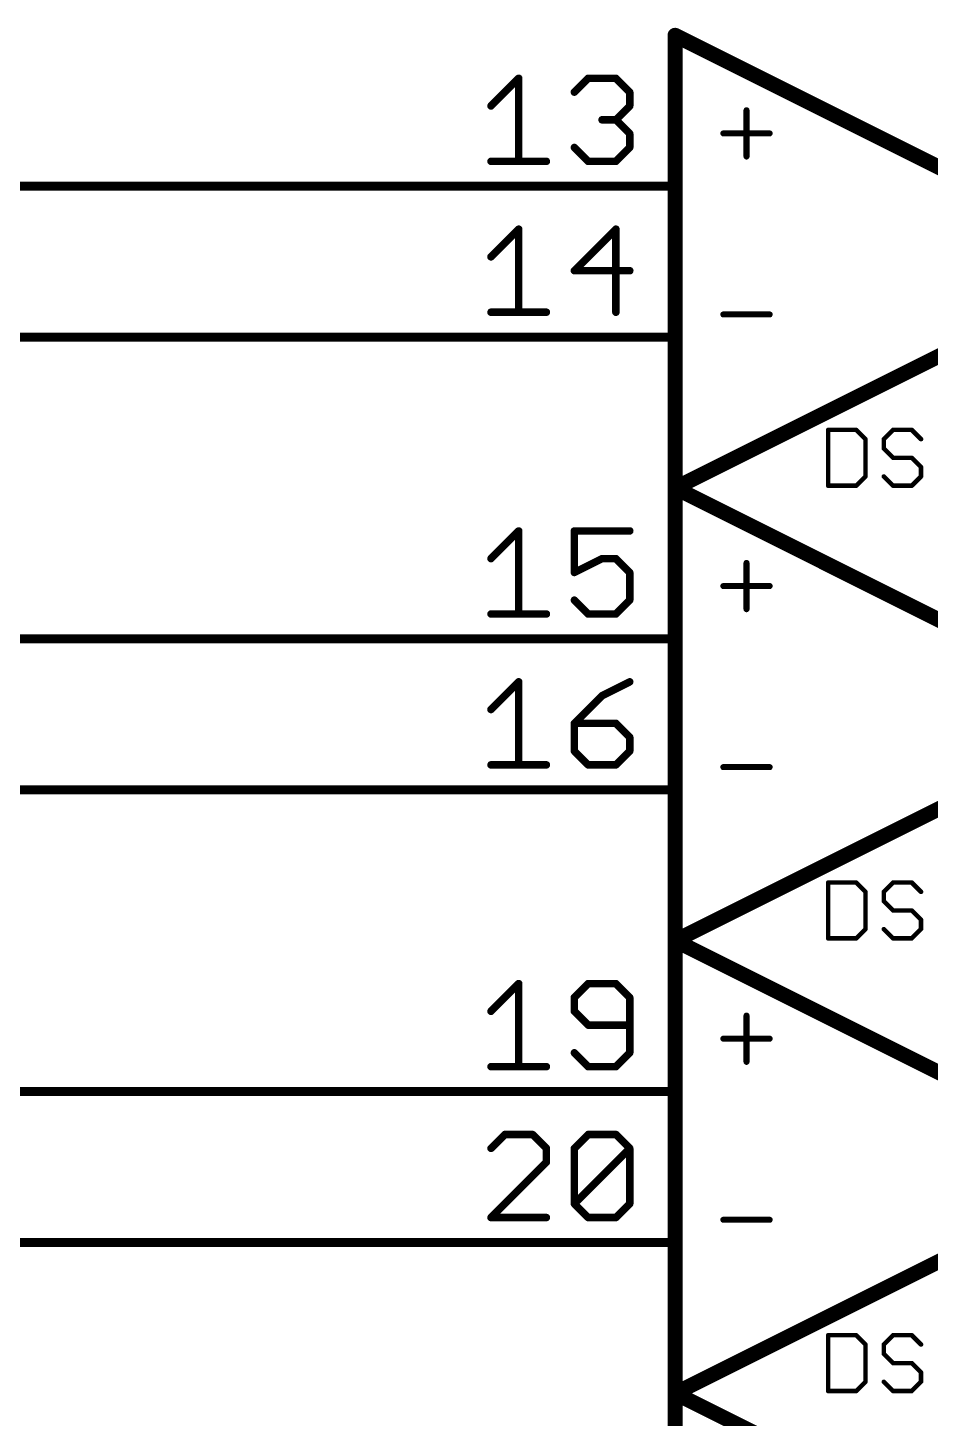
# Model space of a CAD drawing. Extents: x -72 to 265, y -97 to 216.
# Drawn here: x -54.08 to -38.89, y -23.28 to 0.13 of the extents above; entities that cross this region are included whole.
import ezdxf

# ---------------------------------------------------------------- set-up
doc = ezdxf.new("R2010")
doc.units = 0
for name, color, linetype in [('91', 94, 'CONTINUOUS'), ('94', 14, 'CONTINUOUS'), ('95', 251, 'CONTINUOUS'), ('96', 251, 'CONTINUOUS')]:
    doc.layers.add(name, color=color, linetype=linetype)

msp = doc.modelspace()

# ---------------------------------------------------------------- linework, layer by layer
at = {"layer": '91', "const_width": 0.1524}
for points in [[(-58.42, -2.54), (-45.72, -2.54)], [(-58.42, -5.08), (-45.72, -5.08)], [(-58.42, -10.16), (-45.72, -10.16)], [(-58.42, -12.7), (-45.72, -12.7)], [(-58.42, -17.78), (-45.72, -17.78)], [(-58.42, -20.32), (-45.72, -20.32)]]:
    msp.add_lwpolyline(points, dxfattribs=at)
at = {"layer": '91', "const_width": 0.0762}
for points in [[(-45.72, -2.5781, 1), (-45.72, -2.5019)], [(-45.72, -5.1181, 1), (-45.72, -5.0419)], [(-45.72, -10.1981, 1), (-45.72, -10.1219)], [(-45.72, -12.7381, 1), (-45.72, -12.6619)], [(-45.72, -17.8181, 1), (-45.72, -17.7419)], [(-45.72, -20.3581, 1), (-45.72, -20.2819)]]:
    msp.add_lwpolyline(points, format="xyb", dxfattribs=at)
at = {"layer": '94'}
for points, const_width in [([(-43.18, 0), (-43.18, -7.62)], 0.254), ([(-35.56, -3.81), (-43.18, 0)], 0.254), ([(-45.72, -2.54), (-43.18, -2.54)], 0.1524), ([(-43.18, -7.62), (-35.56, -3.81)], 0.254), ([(-45.72, -5.08), (-43.18, -5.08)], 0.1524), ([(-43.18, -7.62), (-43.18, -15.24)], 0.254), ([(-35.56, -11.43), (-43.18, -7.62)], 0.254), ([(-45.72, -10.16), (-43.18, -10.16)], 0.1524), ([(-43.18, -15.24), (-35.56, -11.43)], 0.254), ([(-45.72, -12.7), (-43.18, -12.7)], 0.1524), ([(-43.18, -15.24), (-43.18, -22.86)], 0.254), ([(-35.56, -19.05), (-43.18, -15.24)], 0.254), ([(-45.72, -17.78), (-43.18, -17.78)], 0.1524), ([(-43.18, -22.86), (-35.56, -19.05)], 0.254), ([(-45.72, -20.32), (-43.18, -20.32)], 0.1524), ([(-43.18, -22.86), (-43.18, -30.48)], 0.254), ([(-35.56, -26.67), (-43.18, -22.86)], 0.254)]:
    msp.add_lwpolyline(points, dxfattribs=dict(at, const_width=const_width))
for points, const_width in [([(-43.1165, 0, 1), (-43.2435, 0)], 0.127), ([(-43.1516, 0.0568, 1), (-43.2084, -0.0568)], 0.127), ([(-45.72, -2.5019, 1), (-45.72, -2.5781)], 0.0762), ([(-43.18, -2.5781, 1), (-43.18, -2.5019)], 0.0762), ([(-45.72, -5.0419, 1), (-45.72, -5.1181)], 0.0762), ([(-43.18, -5.1181, 1), (-43.18, -5.0419)], 0.0762), ([(-43.1165, -7.62, 1), (-43.2435, -7.62)], 0.127), ([(-43.1516, -7.5632, 1), (-43.2084, -7.6768)], 0.127), ([(-43.2084, -7.5632, 1), (-43.1516, -7.6768)], 0.127), ([(-43.2435, -7.62, 1), (-43.1165, -7.62)], 0.127), ([(-45.72, -10.1219, 1), (-45.72, -10.1981)], 0.0762), ([(-43.18, -10.1981, 1), (-43.18, -10.1219)], 0.0762), ([(-45.72, -12.6619, 1), (-45.72, -12.7381)], 0.0762), ([(-43.18, -12.7381, 1), (-43.18, -12.6619)], 0.0762), ([(-43.1165, -15.24, 1), (-43.2435, -15.24)], 0.127), ([(-43.1516, -15.1832, 1), (-43.2084, -15.2968)], 0.127), ([(-43.2084, -15.1832, 1), (-43.1516, -15.2968)], 0.127), ([(-43.2435, -15.24, 1), (-43.1165, -15.24)], 0.127), ([(-45.72, -17.7419, 1), (-45.72, -17.8181)], 0.0762), ([(-43.18, -17.8181, 1), (-43.18, -17.7419)], 0.0762), ([(-45.72, -20.2819, 1), (-45.72, -20.3581)], 0.0762), ([(-43.18, -20.3581, 1), (-43.18, -20.2819)], 0.0762), ([(-43.1165, -22.86, 1), (-43.2435, -22.86)], 0.127), ([(-43.1516, -22.8032, 1), (-43.2084, -22.9168)], 0.127), ([(-43.2084, -22.8032, 1), (-43.1516, -22.9168)], 0.127), ([(-43.2435, -22.86, 1), (-43.1165, -22.86)], 0.127)]:
    msp.add_lwpolyline(points, format="xyb", dxfattribs=dict(at, const_width=const_width))
at = {"layer": '95', "const_width": 0.127}
for points in [[(-46.2787, -1.1888), (-45.8126, -0.7227)], [(-45.8126, -0.7227), (-45.8126, -2.1209)], [(-44.8754, -0.9557), (-44.6423, -0.7227)], [(-44.6423, -0.7227), (-44.1763, -0.7227)], [(-44.1763, -0.7227), (-43.9432, -0.9557)], [(-43.9432, -0.9557), (-43.9432, -1.1888)], [(-43.9432, -1.1888), (-44.1763, -1.4218)], [(-44.1763, -1.4218), (-44.4093, -1.4218)], [(-44.1763, -1.4218), (-43.9432, -1.6548)], [(-43.9432, -1.6548), (-43.9432, -1.8879)], [(-44.6423, -2.1209), (-44.8754, -1.8879)], [(-43.9432, -1.8879), (-44.1763, -2.1209)], [(-46.2787, -2.1209), (-45.3465, -2.1209)], [(-44.1763, -2.1209), (-44.6423, -2.1209)], [(-46.2787, -3.7288), (-45.8126, -3.2627)], [(-45.8126, -3.2627), (-45.8126, -4.6609)], [(-44.1763, -3.2627), (-44.8754, -3.9618)], [(-44.1763, -4.6609), (-44.1763, -3.2627)], [(-44.8754, -3.9618), (-43.9432, -3.9618)], [(-46.2787, -4.6609), (-45.3465, -4.6609)], [(-46.2787, -8.8088), (-45.8126, -8.3427)], [(-45.8126, -8.3427), (-45.8126, -9.7409)], [(-43.9432, -8.3427), (-44.8754, -8.3427)], [(-44.8754, -8.3427), (-44.8754, -9.0418)], [(-44.8754, -9.0418), (-44.4093, -8.8088)], [(-44.4093, -8.8088), (-44.1763, -8.8088)], [(-44.1763, -8.8088), (-43.9432, -9.0418)], [(-43.9432, -9.0418), (-43.9432, -9.5079)], [(-44.6423, -9.7409), (-44.8754, -9.5079)], [(-43.9432, -9.5079), (-44.1763, -9.7409)], [(-46.2787, -9.7409), (-45.3465, -9.7409)], [(-44.1763, -9.7409), (-44.6423, -9.7409)], [(-46.2787, -11.3488), (-45.8126, -10.8827)], [(-45.8126, -10.8827), (-45.8126, -12.2809)], [(-43.9432, -10.8827), (-44.4093, -11.1157)], [(-44.4093, -11.1157), (-44.8754, -11.5818)], [(-44.8754, -11.5818), (-44.8754, -12.0479)], [(-44.1763, -11.5818), (-44.8754, -11.5818)], [(-43.9432, -11.8148), (-44.1763, -11.5818)], [(-43.9432, -12.0479), (-43.9432, -11.8148)], [(-44.8754, -12.0479), (-44.6423, -12.2809)], [(-44.1763, -12.2809), (-43.9432, -12.0479)], [(-46.2787, -12.2809), (-45.3465, -12.2809)], [(-44.6423, -12.2809), (-44.1763, -12.2809)], [(-46.2787, -16.4288), (-45.8126, -15.9627)], [(-45.8126, -15.9627), (-45.8126, -17.3609)], [(-44.6423, -15.9627), (-44.8754, -16.1957)], [(-44.1763, -15.9627), (-44.6423, -15.9627)], [(-43.9432, -16.1957), (-44.1763, -15.9627)], [(-44.8754, -16.1957), (-44.8754, -16.4288)], [(-43.9432, -17.1279), (-43.9432, -16.1957)], [(-44.8754, -16.4288), (-44.6423, -16.6618)], [(-44.6423, -16.6618), (-43.9432, -16.6618)], [(-44.8754, -17.1279), (-44.6423, -17.3609)], [(-44.1763, -17.3609), (-43.9432, -17.1279)], [(-46.2787, -17.3609), (-45.3465, -17.3609)], [(-44.6423, -17.3609), (-44.1763, -17.3609)], [(-46.0456, -18.5027), (-46.2787, -18.7357)], [(-45.5796, -18.5027), (-46.0456, -18.5027)], [(-45.3465, -18.7357), (-45.5796, -18.5027)], [(-44.8754, -18.7357), (-44.6423, -18.5027)], [(-44.6423, -18.5027), (-44.1763, -18.5027)], [(-44.1763, -18.5027), (-43.9432, -18.7357)], [(-45.3465, -18.9688), (-45.3465, -18.7357)], [(-44.8754, -19.6679), (-44.8754, -18.7357)], [(-44.8754, -19.6679), (-43.9432, -18.7357)], [(-43.9432, -18.7357), (-43.9432, -19.6679)], [(-46.2787, -19.9009), (-45.3465, -18.9688)], [(-44.6423, -19.9009), (-44.8754, -19.6679)], [(-43.9432, -19.6679), (-44.1763, -19.9009)], [(-45.3465, -19.9009), (-46.2787, -19.9009)], [(-44.1763, -19.9009), (-44.6423, -19.9009)]]:
    msp.add_lwpolyline(points, dxfattribs=at)
at = {"layer": '95', "const_width": 0.0635}
for points in [[(-45.7808, -0.7227, 1), (-45.8443, -0.7227)], [(-45.7901, -0.7452, 1), (-45.835, -0.7003)], [(-44.6423, -0.691, 1), (-44.6423, -0.7545)], [(-44.6199, -0.7452, 1), (-44.6648, -0.7003)], [(-44.1538, -0.7003, 1), (-44.1987, -0.7452)], [(-44.1763, -0.7545, 1), (-44.1763, -0.691)], [(-44.8978, -0.9333, 1), (-44.8529, -0.9782)], [(-43.9115, -0.9557, 1), (-43.975, -0.9557)], [(-43.9657, -0.9782, 1), (-43.9208, -0.9333)], [(-46.3011, -1.1663, 1), (-46.2562, -1.2112)], [(-43.975, -1.1888, 1), (-43.9115, -1.1888)], [(-43.9208, -1.2112, 1), (-43.9657, -1.1663)], [(-44.4093, -1.3901, 1), (-44.4093, -1.4536)], [(-44.1538, -1.3994, 1), (-44.1987, -1.4443)], [(-44.1987, -1.3994, 1), (-44.1538, -1.4443)], [(-44.1763, -1.4536, 1), (-44.1763, -1.3901)], [(-43.9115, -1.6548, 1), (-43.975, -1.6548)], [(-43.9657, -1.6773, 1), (-43.9208, -1.6324)], [(-44.8529, -1.8654, 1), (-44.8978, -1.9103)], [(-43.975, -1.8879, 1), (-43.9115, -1.8879)], [(-43.9208, -1.9103, 1), (-43.9657, -1.8654)], [(-46.2787, -2.0892, 1), (-46.2787, -2.1527)], [(-45.8443, -2.1209, 1), (-45.7808, -2.1209)], [(-45.3465, -2.1527, 1), (-45.3465, -2.0892)], [(-44.6423, -2.0892, 1), (-44.6423, -2.1527)], [(-44.6648, -2.1434, 1), (-44.6199, -2.0984)], [(-44.1987, -2.0984, 1), (-44.1538, -2.1434)], [(-44.1763, -2.1527, 1), (-44.1763, -2.0892)], [(-45.7808, -3.2627, 1), (-45.8443, -3.2627)], [(-45.7901, -3.2852, 1), (-45.835, -3.2403)], [(-44.1445, -3.2627, 1), (-44.208, -3.2627)], [(-44.1538, -3.2852, 1), (-44.1987, -3.2403)], [(-46.3011, -3.7063, 1), (-46.2562, -3.7512)], [(-44.8754, -3.9301, 1), (-44.8754, -3.9936)], [(-44.8978, -3.9394, 1), (-44.8529, -3.9843)], [(-43.9432, -3.9936, 1), (-43.9432, -3.9301)], [(-46.2787, -4.6292, 1), (-46.2787, -4.6926)], [(-45.8443, -4.6609, 1), (-45.7808, -4.6609)], [(-45.3465, -4.6926, 1), (-45.3465, -4.6292)], [(-44.208, -4.6609, 1), (-44.1445, -4.6609)], [(-45.7808, -8.3427, 1), (-45.8443, -8.3427)], [(-45.7901, -8.3652, 1), (-45.835, -8.3203)], [(-44.8754, -8.311, 1), (-44.8754, -8.3745)], [(-44.8436, -8.3427, 1), (-44.9071, -8.3427)], [(-43.9432, -8.3745, 1), (-43.9432, -8.311)], [(-46.3011, -8.7863, 1), (-46.2562, -8.8312)], [(-44.4093, -8.777, 1), (-44.4093, -8.8405)], [(-44.3951, -8.8372, 1), (-44.4235, -8.7804)], [(-44.1538, -8.7863, 1), (-44.1987, -8.8312)], [(-44.1763, -8.8405, 1), (-44.1763, -8.777)], [(-44.8896, -9.0134, 1), (-44.8612, -9.0702)], [(-44.9071, -9.0418, 1), (-44.8436, -9.0418)], [(-43.9115, -9.0418, 1), (-43.975, -9.0418)], [(-43.9657, -9.0643, 1), (-43.9208, -9.0194)], [(-44.8529, -9.4854, 1), (-44.8978, -9.5303)], [(-43.975, -9.5079, 1), (-43.9115, -9.5079)], [(-43.9208, -9.5303, 1), (-43.9657, -9.4854)], [(-46.2787, -9.7091, 1), (-46.2787, -9.7727)], [(-45.8443, -9.7409, 1), (-45.7808, -9.7409)], [(-45.3465, -9.7727, 1), (-45.3465, -9.7091)], [(-44.6423, -9.7091, 1), (-44.6423, -9.7727)], [(-44.6648, -9.7634, 1), (-44.6199, -9.7184)], [(-44.1987, -9.7184, 1), (-44.1538, -9.7634)], [(-44.1763, -9.7727, 1), (-44.1763, -9.7091)], [(-45.7808, -10.8827, 1), (-45.8443, -10.8827)], [(-45.7901, -10.9052, 1), (-45.835, -10.8603)], [(-43.9291, -10.9111, 1), (-43.9574, -10.8543)], [(-44.4235, -11.0873, 1), (-44.3951, -11.1441)], [(-44.3869, -11.1382, 1), (-44.4318, -11.0933)], [(-46.3011, -11.3263, 1), (-46.2562, -11.3712)], [(-44.8436, -11.5818, 1), (-44.9071, -11.5818)], [(-44.8754, -11.5501, 1), (-44.8754, -11.6136)], [(-44.8978, -11.5594, 1), (-44.8529, -11.6043)], [(-44.1538, -11.5594, 1), (-44.1987, -11.6043)], [(-44.1763, -11.6136, 1), (-44.1763, -11.5501)], [(-43.9115, -11.8148, 1), (-43.975, -11.8148)], [(-43.9657, -11.8373, 1), (-43.9208, -11.7924)], [(-44.9071, -12.0479, 1), (-44.8436, -12.0479)], [(-44.8529, -12.0254, 1), (-44.8978, -12.0703)], [(-43.975, -12.0479, 1), (-43.9115, -12.0479)], [(-43.9208, -12.0703, 1), (-43.9657, -12.0254)], [(-46.2787, -12.2492, 1), (-46.2787, -12.3127)], [(-45.8443, -12.2809, 1), (-45.7808, -12.2809)], [(-45.3465, -12.3127, 1), (-45.3465, -12.2492)], [(-44.6423, -12.2492, 1), (-44.6423, -12.3127)], [(-44.6648, -12.3034, 1), (-44.6199, -12.2584)], [(-44.1987, -12.2584, 1), (-44.1538, -12.3034)], [(-44.1763, -12.3127, 1), (-44.1763, -12.2492)], [(-45.7808, -15.9627, 1), (-45.8443, -15.9627)], [(-45.7901, -15.9852, 1), (-45.835, -15.9403)], [(-44.6423, -15.931, 1), (-44.6423, -15.9945)], [(-44.6199, -15.9852, 1), (-44.6648, -15.9403)], [(-44.1538, -15.9403, 1), (-44.1987, -15.9852)], [(-44.1763, -15.9945, 1), (-44.1763, -15.931)], [(-44.8436, -16.1957, 1), (-44.9071, -16.1957)], [(-44.8978, -16.1733, 1), (-44.8529, -16.2182)], [(-43.9115, -16.1957, 1), (-43.975, -16.1957)], [(-43.9657, -16.2182, 1), (-43.9208, -16.1733)], [(-46.3011, -16.4063, 1), (-46.2562, -16.4512)], [(-44.8529, -16.4063, 1), (-44.8978, -16.4512)], [(-44.9071, -16.4288, 1), (-44.8436, -16.4288)], [(-44.6423, -16.6301, 1), (-44.6423, -16.6936)], [(-44.6648, -16.6843, 1), (-44.6199, -16.6394)], [(-43.9432, -16.6936, 1), (-43.9432, -16.6301)], [(-44.8529, -17.1054, 1), (-44.8978, -17.1503)], [(-43.9208, -17.1503, 1), (-43.9657, -17.1054)], [(-46.2787, -17.3292, 1), (-46.2787, -17.3926)], [(-45.3465, -17.3926, 1), (-45.3465, -17.3292)], [(-44.6423, -17.3292, 1), (-44.6423, -17.3926)], [(-44.6648, -17.3834, 1), (-44.6199, -17.3384)], [(-44.1987, -17.3384, 1), (-44.1538, -17.3834)], [(-44.1763, -17.3926, 1), (-44.1763, -17.3292)], [(-43.975, -17.1279, 1), (-43.9115, -17.1279)], [(-45.8443, -17.3609, 1), (-45.7808, -17.3609)], [(-46.0456, -18.471, 1), (-46.0456, -18.5345)], [(-46.0232, -18.5252, 1), (-46.0681, -18.4803)], [(-45.5571, -18.4803, 1), (-45.602, -18.5252)], [(-45.5796, -18.5345, 1), (-45.5796, -18.471)], [(-44.6423, -18.471, 1), (-44.6423, -18.5345)], [(-44.6199, -18.5252, 1), (-44.6648, -18.4803)], [(-44.1538, -18.4803, 1), (-44.1987, -18.5252)], [(-44.1763, -18.5345, 1), (-44.1763, -18.471)], [(-46.3011, -18.7133, 1), (-46.2562, -18.7582)], [(-45.3148, -18.7357, 1), (-45.3783, -18.7357)], [(-45.369, -18.7582, 1), (-45.3241, -18.7133)], [(-44.8436, -18.7357, 1), (-44.9071, -18.7357)], [(-44.8978, -18.7133, 1), (-44.8529, -18.7582)], [(-43.9115, -18.7357, 1), (-43.975, -18.7357)], [(-43.9208, -18.7582, 1), (-43.9657, -18.7133)], [(-43.9657, -18.7582, 1), (-43.9208, -18.7133)], [(-45.3783, -18.9688, 1), (-45.3148, -18.9688)], [(-45.3241, -18.9912, 1), (-45.369, -18.9463)], [(-44.9071, -19.6679, 1), (-44.8436, -19.6679)], [(-44.8529, -19.6454, 1), (-44.8978, -19.6903)], [(-44.8978, -19.6454, 1), (-44.8529, -19.6903)], [(-43.975, -19.6679, 1), (-43.9115, -19.6679)], [(-43.9208, -19.6903, 1), (-43.9657, -19.6454)], [(-46.2787, -19.8692, 1), (-46.2787, -19.9326)], [(-46.3011, -19.8784, 1), (-46.2562, -19.9234)], [(-45.3465, -19.9326, 1), (-45.3465, -19.8692)], [(-44.6423, -19.8692, 1), (-44.6423, -19.9326)], [(-44.6648, -19.9234, 1), (-44.6199, -19.8784)], [(-44.1987, -19.8784, 1), (-44.1538, -19.9234)], [(-44.1763, -19.9326, 1), (-44.1763, -19.8692)]]:
    msp.add_lwpolyline(points, format="xyb", dxfattribs=at)
at = {"layer": '96'}
for points, const_width in [([(-41.9774, -1.2607), (-41.9774, -2.0403)], 0.1016), ([(-42.3672, -1.6505), (-41.5876, -1.6505)], 0.1016), ([(-42.3672, -4.6985), (-41.5876, -4.6985)], 0.1016), ([(-40.6019, -6.6413), (-40.6019, -7.5819)], 0.0762), ([(-40.1316, -6.6413), (-40.6019, -6.6413)], 0.0762), ([(-39.9748, -6.7981), (-40.1316, -6.6413)], 0.0762), ([(-39.9748, -7.4251), (-39.9748, -6.7981)], 0.0762), ([(-39.5096, -6.6413), (-39.6664, -6.7981)], 0.0762), ([(-39.6664, -6.7981), (-39.6664, -6.9548)], 0.0762), ([(-39.1961, -6.6413), (-39.5096, -6.6413)], 0.0762), ([(-39.0393, -6.7981), (-39.1961, -6.6413)], 0.0762), ([(-39.6664, -6.9548), (-39.5096, -7.1116)], 0.0762), ([(-39.5096, -7.1116), (-39.1961, -7.1116)], 0.0762), ([(-39.1961, -7.1116), (-39.0393, -7.2684)], 0.0762), ([(-39.0393, -7.2684), (-39.0393, -7.4251)], 0.0762), ([(-40.1316, -7.5819), (-39.9748, -7.4251)], 0.0762), ([(-39.5096, -7.5819), (-39.6664, -7.4251)], 0.0762), ([(-39.0393, -7.4251), (-39.1961, -7.5819)], 0.0762), ([(-40.6019, -7.5819), (-40.1316, -7.5819)], 0.0762), ([(-39.1961, -7.5819), (-39.5096, -7.5819)], 0.0762), ([(-41.9774, -8.8807), (-41.9774, -9.6603)], 0.1016), ([(-42.3672, -9.2705), (-41.5876, -9.2705)], 0.1016), ([(-42.3672, -12.3185), (-41.5876, -12.3185)], 0.1016), ([(-40.6019, -14.2613), (-40.6019, -15.2019)], 0.0762), ([(-40.1316, -14.2613), (-40.6019, -14.2613)], 0.0762), ([(-39.9748, -14.4181), (-40.1316, -14.2613)], 0.0762), ([(-39.5096, -14.2613), (-39.6664, -14.4181)], 0.0762), ([(-39.1961, -14.2613), (-39.5096, -14.2613)], 0.0762), ([(-39.0393, -14.4181), (-39.1961, -14.2613)], 0.0762), ([(-39.9748, -15.0451), (-39.9748, -14.4181)], 0.0762), ([(-39.6664, -14.4181), (-39.6664, -14.5748)], 0.0762), ([(-39.6664, -14.5748), (-39.5096, -14.7316)], 0.0762), ([(-39.5096, -14.7316), (-39.1961, -14.7316)], 0.0762), ([(-39.1961, -14.7316), (-39.0393, -14.8884)], 0.0762), ([(-39.0393, -14.8884), (-39.0393, -15.0451)], 0.0762), ([(-40.6019, -15.2019), (-40.1316, -15.2019)], 0.0762), ([(-40.1316, -15.2019), (-39.9748, -15.0451)], 0.0762), ([(-39.5096, -15.2019), (-39.6664, -15.0451)], 0.0762), ([(-39.1961, -15.2019), (-39.5096, -15.2019)], 0.0762), ([(-39.0393, -15.0451), (-39.1961, -15.2019)], 0.0762), ([(-41.9774, -16.5007), (-41.9774, -17.2803)], 0.1016), ([(-42.3672, -16.8905), (-41.5876, -16.8905)], 0.1016), ([(-42.3672, -19.9385), (-41.5876, -19.9385)], 0.1016), ([(-40.6019, -21.8813), (-40.6019, -22.8219)], 0.0762), ([(-40.1316, -21.8813), (-40.6019, -21.8813)], 0.0762), ([(-39.9748, -22.0381), (-40.1316, -21.8813)], 0.0762), ([(-39.9748, -22.6651), (-39.9748, -22.0381)], 0.0762), ([(-39.5096, -21.8813), (-39.6664, -22.0381)], 0.0762), ([(-39.6664, -22.0381), (-39.6664, -22.1948)], 0.0762), ([(-39.1961, -21.8813), (-39.5096, -21.8813)], 0.0762), ([(-39.0393, -22.0381), (-39.1961, -21.8813)], 0.0762), ([(-39.6664, -22.1948), (-39.5096, -22.3516)], 0.0762), ([(-39.5096, -22.3516), (-39.1961, -22.3516)], 0.0762), ([(-39.1961, -22.3516), (-39.0393, -22.5084)], 0.0762), ([(-40.1316, -22.8219), (-39.9748, -22.6651)], 0.0762), ([(-39.5096, -22.8219), (-39.6664, -22.6651)], 0.0762), ([(-39.0393, -22.6651), (-39.1961, -22.8219)], 0.0762), ([(-39.0393, -22.5084), (-39.0393, -22.6651)], 0.0762), ([(-40.6019, -22.8219), (-40.1316, -22.8219)], 0.0762), ([(-39.1961, -22.8219), (-39.5096, -22.8219)], 0.0762)]:
    msp.add_lwpolyline(points, dxfattribs=dict(at, const_width=const_width))
for points, const_width in [([(-41.952, -1.2607, 1), (-42.0028, -1.2607)], 0.0508), ([(-42.3672, -1.6251, 1), (-42.3672, -1.6759)], 0.0508), ([(-41.5876, -1.6759, 1), (-41.5876, -1.6251)], 0.0508), ([(-42.0028, -2.0403, 1), (-41.952, -2.0403)], 0.0508), ([(-42.3672, -4.6731, 1), (-42.3672, -4.7239)], 0.0508), ([(-41.5876, -4.7239, 1), (-41.5876, -4.6731)], 0.0508), ([(-40.5829, -6.6413, 1), (-40.621, -6.6413)], 0.0381), ([(-40.6019, -6.6222, 1), (-40.6019, -6.6603)], 0.0381), ([(-40.1181, -6.6278, 1), (-40.1451, -6.6548)], 0.0381), ([(-40.1316, -6.6603, 1), (-40.1316, -6.6222)], 0.0381), ([(-39.9558, -6.7981, 1), (-39.9939, -6.7981)], 0.0381), ([(-39.9883, -6.8115, 1), (-39.9614, -6.7846)], 0.0381), ([(-39.6473, -6.7981, 1), (-39.6854, -6.7981)], 0.0381), ([(-39.6799, -6.7846, 1), (-39.6529, -6.8115)], 0.0381), ([(-39.5096, -6.6222, 1), (-39.5096, -6.6603)], 0.0381), ([(-39.4961, -6.6548, 1), (-39.5231, -6.6278)], 0.0381), ([(-39.1826, -6.6278, 1), (-39.2096, -6.6548)], 0.0381), ([(-39.1961, -6.6603, 1), (-39.1961, -6.6222)], 0.0381), ([(-39.0528, -6.8115, 1), (-39.0258, -6.7846)], 0.0381), ([(-39.6529, -6.9414, 1), (-39.6799, -6.9683)], 0.0381), ([(-39.6854, -6.9548, 1), (-39.6473, -6.9548)], 0.0381), ([(-39.5096, -7.0926, 1), (-39.5096, -7.1307)], 0.0381), ([(-39.5231, -7.1251, 1), (-39.4961, -7.0981)], 0.0381), ([(-39.1826, -7.0981, 1), (-39.2096, -7.1251)], 0.0381), ([(-39.1961, -7.1307, 1), (-39.1961, -7.0926)], 0.0381), ([(-39.0203, -7.2684, 1), (-39.0584, -7.2684)], 0.0381), ([(-39.0528, -7.2818, 1), (-39.0258, -7.2549)], 0.0381), ([(-39.9939, -7.4251, 1), (-39.9558, -7.4251)], 0.0381), ([(-39.9614, -7.4386, 1), (-39.9883, -7.4117)], 0.0381), ([(-39.6529, -7.4117, 1), (-39.6799, -7.4386)], 0.0381), ([(-39.0584, -7.4251, 1), (-39.0203, -7.4251)], 0.0381), ([(-39.0258, -7.4386, 1), (-39.0528, -7.4117)], 0.0381), ([(-40.621, -7.5819, 1), (-40.5829, -7.5819)], 0.0381), ([(-40.6019, -7.5629, 1), (-40.6019, -7.601)], 0.0381), ([(-40.1451, -7.5684, 1), (-40.1181, -7.5954)], 0.0381), ([(-40.1316, -7.601, 1), (-40.1316, -7.5629)], 0.0381), ([(-39.5096, -7.5629, 1), (-39.5096, -7.601)], 0.0381), ([(-39.5231, -7.5954, 1), (-39.4961, -7.5684)], 0.0381), ([(-39.2096, -7.5684, 1), (-39.1826, -7.5954)], 0.0381), ([(-39.1961, -7.601, 1), (-39.1961, -7.5629)], 0.0381), ([(-41.952, -8.8807, 1), (-42.0028, -8.8807)], 0.0508), ([(-42.3672, -9.2451, 1), (-42.3672, -9.2959)], 0.0508), ([(-41.5876, -9.2959, 1), (-41.5876, -9.2451)], 0.0508), ([(-42.0028, -9.6603, 1), (-41.952, -9.6603)], 0.0508), ([(-42.3672, -12.2931, 1), (-42.3672, -12.3439)], 0.0508), ([(-41.5876, -12.3439, 1), (-41.5876, -12.2931)], 0.0508), ([(-40.5829, -14.2613, 1), (-40.621, -14.2613)], 0.0381), ([(-40.6019, -14.2422, 1), (-40.6019, -14.2803)], 0.0381), ([(-40.1181, -14.2478, 1), (-40.1451, -14.2748)], 0.0381), ([(-40.1316, -14.2803, 1), (-40.1316, -14.2422)], 0.0381), ([(-39.5096, -14.2422, 1), (-39.5096, -14.2803)], 0.0381), ([(-39.4961, -14.2748, 1), (-39.5231, -14.2478)], 0.0381), ([(-39.1826, -14.2478, 1), (-39.2096, -14.2748)], 0.0381), ([(-39.1961, -14.2803, 1), (-39.1961, -14.2422)], 0.0381), ([(-39.9558, -14.4181, 1), (-39.9939, -14.4181)], 0.0381), ([(-39.9883, -14.4315, 1), (-39.9614, -14.4046)], 0.0381), ([(-39.6473, -14.4181, 1), (-39.6854, -14.4181)], 0.0381), ([(-39.6799, -14.4046, 1), (-39.6529, -14.4315)], 0.0381), ([(-39.0528, -14.4315, 1), (-39.0258, -14.4046)], 0.0381), ([(-39.6529, -14.5614, 1), (-39.6799, -14.5883)], 0.0381), ([(-39.6854, -14.5748, 1), (-39.6473, -14.5748)], 0.0381), ([(-39.5096, -14.7126, 1), (-39.5096, -14.7507)], 0.0381), ([(-39.5231, -14.7451, 1), (-39.4961, -14.7181)], 0.0381), ([(-39.1826, -14.7181, 1), (-39.2096, -14.7451)], 0.0381), ([(-39.1961, -14.7507, 1), (-39.1961, -14.7126)], 0.0381), ([(-39.0203, -14.8884, 1), (-39.0584, -14.8884)], 0.0381), ([(-39.0528, -14.9018, 1), (-39.0258, -14.8749)], 0.0381), ([(-40.621, -15.2019, 1), (-40.5829, -15.2019)], 0.0381), ([(-40.6019, -15.1829, 1), (-40.6019, -15.221)], 0.0381), ([(-40.1451, -15.1884, 1), (-40.1181, -15.2154)], 0.0381), ([(-40.1316, -15.221, 1), (-40.1316, -15.1829)], 0.0381), ([(-39.9939, -15.0451, 1), (-39.9558, -15.0451)], 0.0381), ([(-39.9614, -15.0586, 1), (-39.9883, -15.0317)], 0.0381), ([(-39.6529, -15.0317, 1), (-39.6799, -15.0586)], 0.0381), ([(-39.5096, -15.1829, 1), (-39.5096, -15.221)], 0.0381), ([(-39.5231, -15.2154, 1), (-39.4961, -15.1884)], 0.0381), ([(-39.2096, -15.1884, 1), (-39.1826, -15.2154)], 0.0381), ([(-39.1961, -15.221, 1), (-39.1961, -15.1829)], 0.0381), ([(-39.0584, -15.0451, 1), (-39.0203, -15.0451)], 0.0381), ([(-39.0258, -15.0586, 1), (-39.0528, -15.0317)], 0.0381), ([(-41.952, -16.5007, 1), (-42.0028, -16.5007)], 0.0508), ([(-42.3672, -16.8651, 1), (-42.3672, -16.9159)], 0.0508), ([(-41.5876, -16.9159, 1), (-41.5876, -16.8651)], 0.0508), ([(-42.0028, -17.2803, 1), (-41.952, -17.2803)], 0.0508), ([(-42.3672, -19.9131, 1), (-42.3672, -19.9639)], 0.0508), ([(-41.5876, -19.9639, 1), (-41.5876, -19.9131)], 0.0508), ([(-40.5829, -21.8813, 1), (-40.621, -21.8813)], 0.0381), ([(-40.6019, -21.8622, 1), (-40.6019, -21.9003)], 0.0381), ([(-40.1181, -21.8678, 1), (-40.1451, -21.8948)], 0.0381), ([(-40.1316, -21.9003, 1), (-40.1316, -21.8622)], 0.0381), ([(-39.9558, -22.0381, 1), (-39.9939, -22.0381)], 0.0381), ([(-39.6473, -22.0381, 1), (-39.6854, -22.0381)], 0.0381), ([(-39.5096, -21.8622, 1), (-39.5096, -21.9003)], 0.0381), ([(-39.4961, -21.8948, 1), (-39.5231, -21.8678)], 0.0381), ([(-39.1826, -21.8678, 1), (-39.2096, -21.8948)], 0.0381), ([(-39.1961, -21.9003, 1), (-39.1961, -21.8622)], 0.0381), ([(-39.9883, -22.0515, 1), (-39.9614, -22.0246)], 0.0381), ([(-39.6799, -22.0246, 1), (-39.6529, -22.0515)], 0.0381), ([(-39.6529, -22.1814, 1), (-39.6799, -22.2083)], 0.0381), ([(-39.6854, -22.1948, 1), (-39.6473, -22.1948)], 0.0381), ([(-39.0528, -22.0515, 1), (-39.0258, -22.0246)], 0.0381), ([(-39.5096, -22.3326, 1), (-39.5096, -22.3707)], 0.0381), ([(-39.5231, -22.3651, 1), (-39.4961, -22.3381)], 0.0381), ([(-39.1826, -22.3381, 1), (-39.2096, -22.3651)], 0.0381), ([(-39.1961, -22.3707, 1), (-39.1961, -22.3326)], 0.0381), ([(-39.9939, -22.6651, 1), (-39.9558, -22.6651)], 0.0381), ([(-39.9614, -22.6786, 1), (-39.9883, -22.6517)], 0.0381), ([(-39.6529, -22.6517, 1), (-39.6799, -22.6786)], 0.0381), ([(-39.0203, -22.5084, 1), (-39.0584, -22.5084)], 0.0381), ([(-39.0584, -22.6651, 1), (-39.0203, -22.6651)], 0.0381), ([(-39.0528, -22.5218, 1), (-39.0258, -22.4949)], 0.0381), ([(-39.0258, -22.6786, 1), (-39.0528, -22.6517)], 0.0381), ([(-40.621, -22.8219, 1), (-40.5829, -22.8219)], 0.0381), ([(-40.6019, -22.8028, 1), (-40.6019, -22.8409)], 0.0381), ([(-40.1451, -22.8084, 1), (-40.1181, -22.8354)], 0.0381), ([(-40.1316, -22.8409, 1), (-40.1316, -22.8028)], 0.0381), ([(-39.5096, -22.8028, 1), (-39.5096, -22.8409)], 0.0381), ([(-39.5231, -22.8354, 1), (-39.4961, -22.8084)], 0.0381), ([(-39.2096, -22.8084, 1), (-39.1826, -22.8354)], 0.0381), ([(-39.1961, -22.8409, 1), (-39.1961, -22.8028)], 0.0381)]:
    msp.add_lwpolyline(points, format="xyb", dxfattribs=dict(at, const_width=const_width))

doc.saveas('drawing.dxf')
